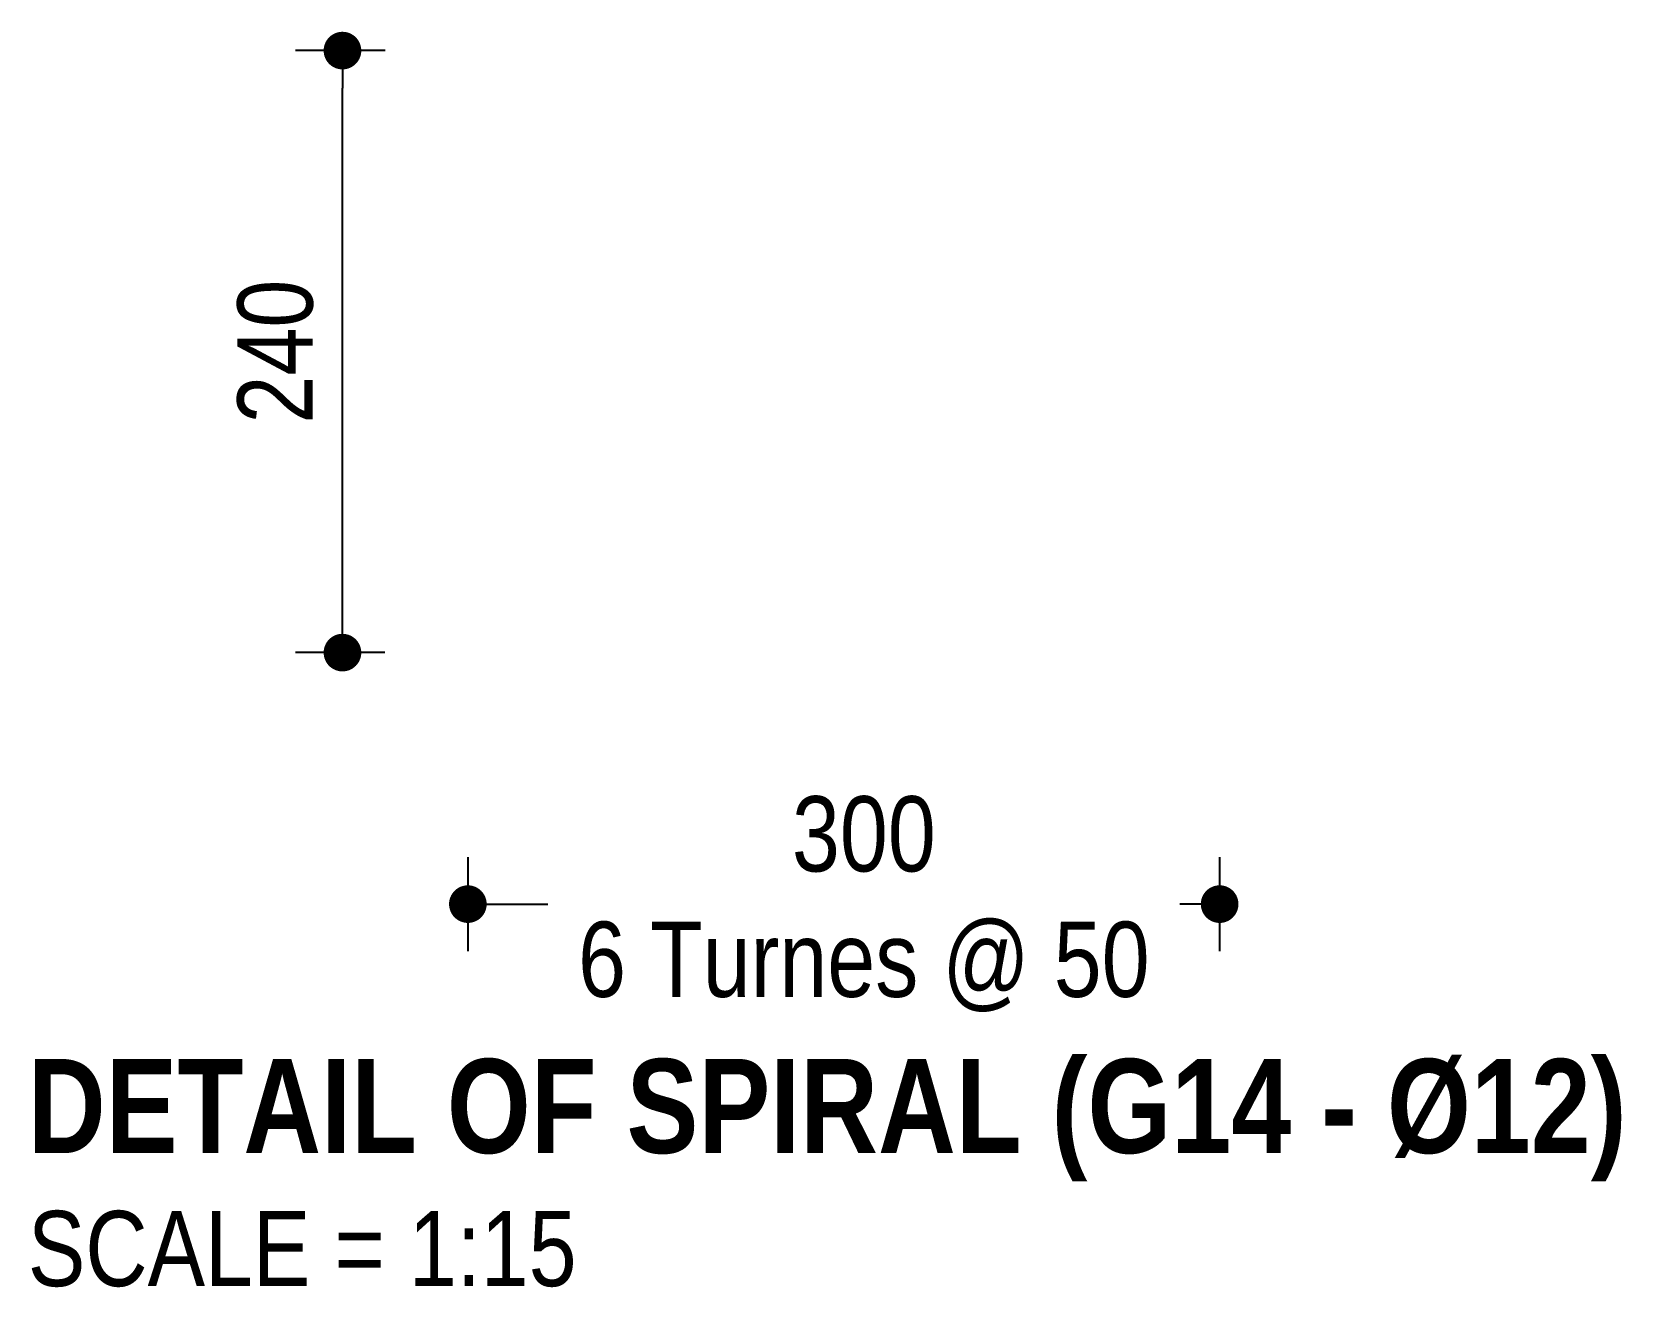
# Model space of a CAD drawing. Header units: millimetres. Extents: x -899 to 143471, y -7850 to 22336.
# Drawn here: x 133558 to 134192, y 1322 to 1822 of the extents above; entities that cross this region are included whole.
import ezdxf

# ---------------------------------------------------------------- set-up
doc = ezdxf.new("R2010")
doc.units = ezdxf.units.MM
doc.header["$PDMODE"] = 3
for name, color, linetype, lineweight in [('Dimension', 3, 'Continuous', 9), ('Dimension @ 15', 3, 'Continuous', 9), ('Text_Normal @ 15', 7, 'Continuous', 25), ('Text_Title @ 15', 1, 'Continuous', 20)]:
    doc.layers.add(name, color=color, linetype=linetype, lineweight=lineweight)
doc.styles.add('SWIS_B_T', font='swisscb.ttf', dxfattribs={"height": 2.5})
doc.styles.add('SWIS_R_N', font='swissc.ttf', dxfattribs={"height": 2})
doc.dimstyles.new('Dot_Anno', dxfattribs={"dimtxt": 2, "dimasz": 1, "dimexe": 1.25, "dimexo": 0.75, "dimgap": 0.75, "dimtad": 2, "dimdec": 0, "dimzin": 0, "dimdsep": 46, "dimtxsty": 'SWIS_R_N', "dimblk": 'DOT', "dimcen": 0.5, "dimadec": 0, "dimazin": 0, "dimtfac": 1, "dimtdec": 0, "dimtofl": 0, "dimtmove": 0, "dimatfit": 3, "dimfxl": 1.25, "dimfxlon": 1, "dimtolj": 1, "dimtzin": 0, "dimarcsym": 0})

# ---------------------------------------------------------------- blocks, each defined once
blk = doc.blocks.new('_Dot')
at = {"color": 0, "linetype": 'ByBlock', "lineweight": -2}
blk.add_line((-0.5, 0), (-1, 0), dxfattribs=at)
at = {"color": 0, "linetype": 'ByBlock', "const_width": 0.5}
blk.add_lwpolyline([(-0.25, 0, 1), (0.25, 0, 1)], format="xyb", close=True, dxfattribs=at)
blk = doc.blocks.new('*D15')
at = {"layer": 'Defpoints', "color": 0, "transparency": 16777216}
for p in [(133682.1, 1814.66), (133737.1, 1814.66, -22.83), (133732.17, 1574.66, -22.83)]:
    blk.add_point(p, dxfattribs=at)
at = {"layer": 'Dimension', "color": 0, "lineweight": -2, "transparency": 16777216}
for p, q in [((133699.18, 1814.66), (133663.35, 1814.66)), ((133682.1, 1589.66), (133682.1, 1799.66)), ((133698.95, 1574.66), (133663.35, 1574.66))]:
    blk.add_line(p, q, dxfattribs=at)
at = {"layer": 'Dimension', "color": 0, "lineweight": -2, "transparency": 16777216, "xscale": 15, "yscale": 15, "zscale": 15}
for p, rotation in [((133682.1, 1814.66), 90), ((133682.1, 1574.66), 270)]:
    blk.add_blockref('_Dot', p, dxfattribs=dict(at, rotation=rotation))
at = {"layer": 'Dimension', "color": 0, "transparency": 16777216, "insert": (133655.44, 1694.66), "char_height": 30, "attachment_point": 5, "rotation": 90, "style": 'SWIS_R_N'}
blk.add_mtext('\\A1;240', dxfattribs=at)
blk = doc.blocks.new('*D14')
at = {"layer": 'Defpoints', "color": 0, "transparency": 16777216}
for p in [(133732.09, 1551.08), (134031.74, 1528.92), (134031.74, 1474.4)]:
    blk.add_point(p, dxfattribs=at)
at = {"layer": 'Dimension', "color": 0, "lineweight": -2, "transparency": 16777216}
for p, q in [((133732.09, 1493.15), (133732.09, 1455.65)), ((134031.74, 1493.15), (134031.74, 1455.65)), ((133747.09, 1474.4), (133763.99, 1474.4)), ((134016.74, 1474.4), (134015.87, 1474.4))]:
    blk.add_line(p, q, dxfattribs=at)
at = {"layer": 'Dimension', "color": 0, "lineweight": -2, "transparency": 16777216, "xscale": 15, "yscale": 15, "zscale": 15, "rotation": 180}
blk.add_blockref('_Dot', (133732.09, 1474.4), dxfattribs=at)
at = {"layer": 'Dimension', "color": 0, "lineweight": -2, "transparency": 16777216, "xscale": 15, "yscale": 15, "zscale": 15}
blk.add_blockref('_Dot', (134031.74, 1474.4), dxfattribs=at)
at = {"layer": 'Dimension', "color": 0, "transparency": 16777216, "insert": (133889.93, 1474.4), "char_height": 30, "attachment_point": 5, "style": 'SWIS_R_N'}
blk.add_mtext('\\A1;300\\P6 Turnes @ 50', dxfattribs=at)

msp = doc.modelspace()

# ---------------------------------------------------------------- texts
at = {"layer": 'Text_Normal @ 15', "insert": (133556.71, 1352.1), "char_height": 30, "attachment_point": 1, "style": 'SWIS_R_N'}
msp.add_mtext_dynamic_manual_height_columns('SCALE = 1:15', width=275.1724, gutter_width=150, heights=[0], dxfattribs=at)
at = {"layer": 'Text_Title @ 15', "insert": (133556.71, 1412.66), "char_height": 37.5, "attachment_point": 1, "style": 'SWIS_B_T'}
msp.add_mtext_dynamic_manual_height_columns('DETAIL OF SPIRAL (G14 - %%C12)', width=632.3579, gutter_width=206.25, heights=[0], dxfattribs=at)

# ---------------------------------------------------------------- dimensions: what is measured, and where the dimension line sits
at = {"layer": 'Dimension @ 15'}
dim = msp.add_linear_dim(base=(133682.1, 1814.66, 22.83), p1=(133732.17, 1574.66), p2=(133737.1, 1814.66), angle=90, dimstyle='Dot_Anno', override={"dimscale": 15, "dimtix": 0, "dimtofl": 0, "dimtmove": 0, "dimatfit": 3}, dxfattribs=at)
dim.commit()
dim.dimension.update_dxf_attribs({"geometry": '*D15', "text_midpoint": (133655.44, 1694.66, 22.83)})
dim = msp.add_linear_dim(base=(134031.74, 1474.4), p1=(133732.09, 1551.08), p2=(134031.74, 1528.92), text='<>\\P6 Turnes @ 50', dimstyle='Dot_Anno', override={"dimscale": 15, "dimtad": 0, "dimtix": 0, "dimtofl": 0, "dimtmove": 0, "dimatfit": 3}, dxfattribs=at)
dim.commit()
dim.dimension.update_dxf_attribs({"geometry": '*D14', "text_midpoint": (133889.93, 1474.4), "dimtype": 128})

doc.saveas('drawing.dxf')
